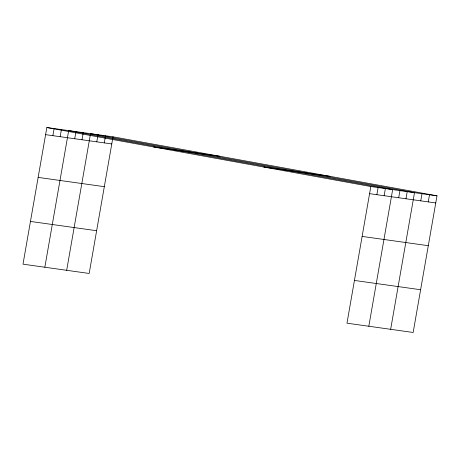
<?xml version="1.0" encoding="UTF-8"?>
<svg xmlns="http://www.w3.org/2000/svg" width="460" height="460" viewBox="0 0 460 460"><rect width="100%" height="100%" fill="white"/><g stroke="black" fill="none" stroke-linecap="round" stroke-linejoin="round"><path stroke-width="0.69" d="M113.022 136.815L46.845 127.529L23 264.172L89.177 273.458L113.022 136.815L437 195.828L413.155 332.471L346.978 323.184L370.823 186.541L437 195.828M52.883 135.677L54.125 128.547M60.162 136.695L61.404 129.57M44.838 267.237L68.684 130.594L392.662 189.606L368.816 326.249M74.721 138.742L75.963 131.612M82.001 139.76L83.243 132.635M66.677 270.302L90.522 133.659L414.5 192.671L390.655 329.314M96.778 141.835L98.026 134.711M104.282 142.887L105.524 135.763M376.861 194.689L378.103 187.565M384.14 195.713L385.382 188.583M398.699 197.754L399.941 190.63M405.979 198.777L407.221 191.647M420.756 200.847L421.998 193.723M428.254 201.9L429.502 194.775M153.761 147.004L219.937 156.291M45.603 134.653L111.78 143.94M263.913 167.066L330.09 176.352M369.581 193.666L435.758 202.952M38.145 177.393L104.322 186.679M362.123 236.411L428.294 245.697M30.458 221.433L96.634 230.719M354.436 280.445L420.612 289.731M46.845 127.529L370.823 186.541"/></g></svg>
